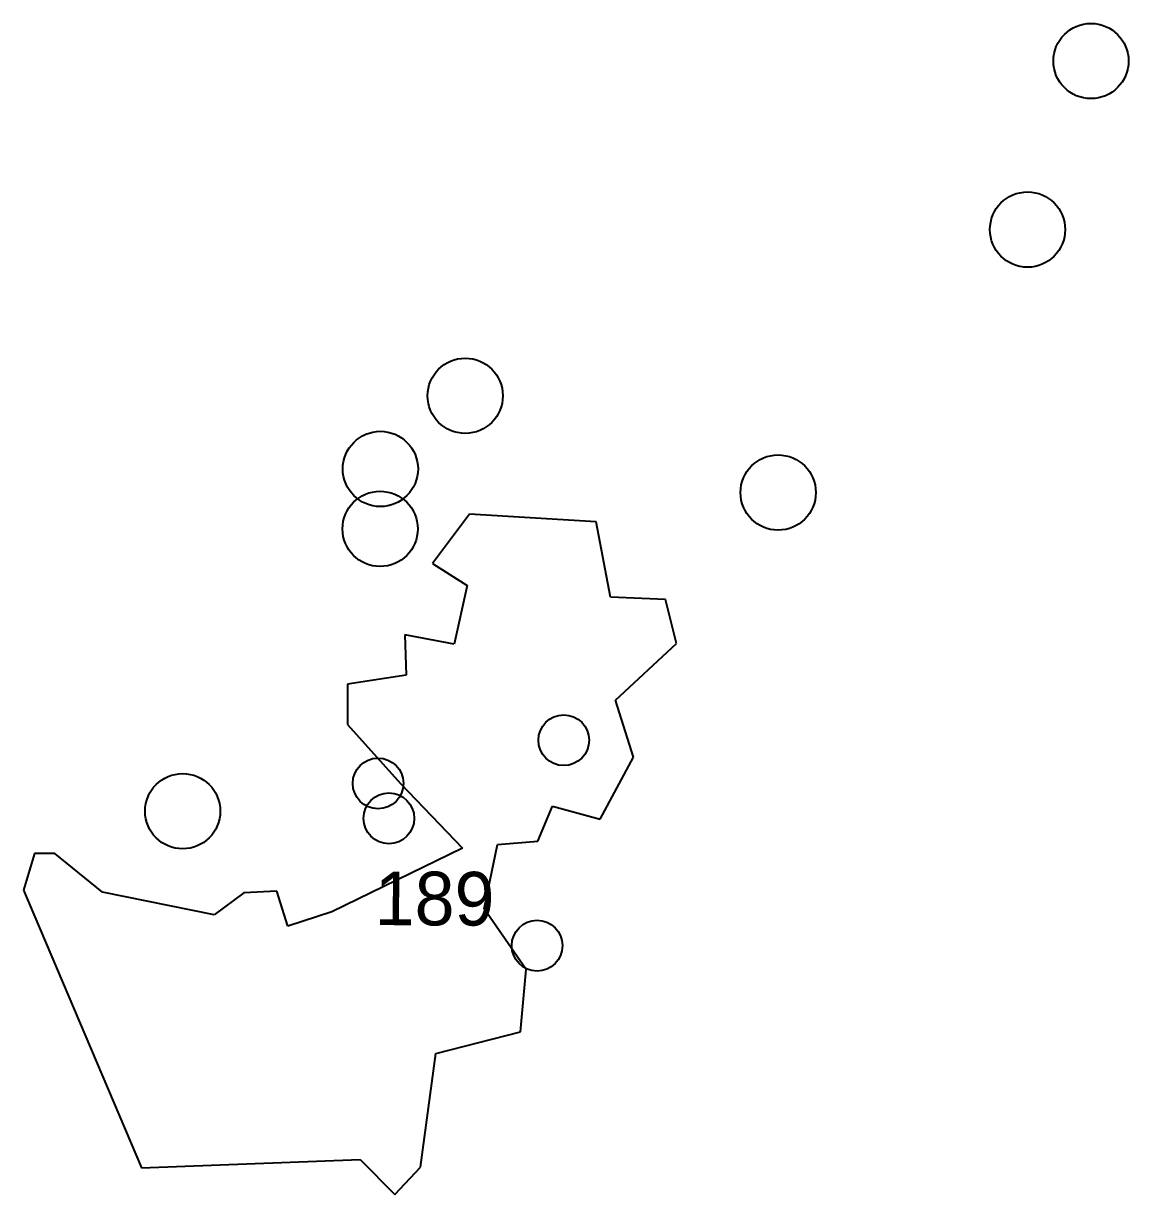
# Model space of a CAD drawing. Header units: metres. Extents: x 281411 to 286097, y 2026212 to 2030446.
# Drawn here: x 281410.5 to 281671.4, y 2026961.8 to 2027238.3 of the extents above; entities that cross this region are included whole.
import ezdxf
from ezdxf.enums import TextEntityAlignment as Align

# ---------------------------------------------------------------- set-up
doc = ezdxf.new("R2010")
doc.units = ezdxf.units.M
doc.layers.add('POLY_PARCEL', color=6, linetype='Continuous')
doc.layers.add('TEXT_PARCEL', color=7, linetype='Continuous')
doc.styles.add('TEXT_MAP', font='')
doc.styles.get('TEXT_MAP').set_extended_font_data('Kruti Dev 050')

msp = doc.modelspace()

# ---------------------------------------------------------------- linework, layer by layer
for centre, radius in [((281662.53, 2027229.38), 8.88), ((281647.55, 2027189.59), 8.88), ((281514.8, 2027150.35), 8.88), ((281494.78, 2027133.08), 8.88), ((281588.68, 2027127.51), 8.88), ((281494.72, 2027118.93), 8.88), ((281538.06, 2027069.03), 5.99), ((281494.23, 2027058.83), 5.99), ((281448.1, 2027052.27), 8.88), ((281496.79, 2027050.58), 5.99), ((281531.77, 2027020.53), 5.99)]:
    msp.add_circle(centre, radius)
at = {"layer": 'POLY_PARCEL'}
for p, q in [((281515.81, 2027122.42), (281507.09, 2027110.76)), ((281545.72, 2027120.56), (281515.81, 2027122.42)), ((281549.11, 2027102.78), (281545.72, 2027120.56)), ((281507.09, 2027110.76), (281515.3, 2027105.53)), ((281515.3, 2027105.53), (281512.21, 2027091.68)), ((281562.11, 2027102.28), (281549.11, 2027102.78)), ((281564.66, 2027091.87), (281562.11, 2027102.28)), ((281512.21, 2027091.68), (281500.51, 2027093.9)), ((281500.51, 2027093.9), (281500.9, 2027084.36)), ((281550.3, 2027078.51), (281564.66, 2027091.87)), ((281487.02, 2027082.26), (281486.98, 2027072.73)), ((281500.9, 2027084.36), (281487.02, 2027082.26)), ((281554.57, 2027065.06), (281550.3, 2027078.51)), ((281486.98, 2027072.73), (281499.49, 2027058.8)), ((281546.7, 2027050.36), (281554.57, 2027065.06)), ((281499.49, 2027058.8), (281514.16, 2027043.57)), ((281531.94, 2027045.23), (281535.44, 2027053.44)), ((281535.44, 2027053.44), (281546.7, 2027050.36)), ((281514.16, 2027043.57), (281483.31, 2027028.55)), ((281519.3, 2027029.25), (281522.4, 2027044.4)), ((281522.4, 2027044.4), (281531.94, 2027045.23)), ((281413.15, 2027042.3), (281410.51, 2027033.64)), ((281417.91, 2027042.28), (281413.15, 2027042.3)), ((281429.14, 2027033.13), (281417.91, 2027042.28)), ((281410.51, 2027033.64), (281438.39, 2026968.09)), ((281455.56, 2027027.81), (281429.14, 2027033.13)), ((281462.52, 2027032.97), (281455.56, 2027027.81)), ((281470.33, 2027033.37), (281462.52, 2027032.97)), ((281472.89, 2027025.13), (281470.33, 2027033.37)), ((281483.31, 2027028.55), (281472.89, 2027025.13)), ((281529.2, 2027014.91), (281519.3, 2027029.25)), ((281527.83, 2027000.18), (281529.2, 2027014.91)), ((281507.87, 2026995.07), (281527.83, 2027000.18)), ((281504.28, 2026968.23), (281507.87, 2026995.07)), ((281438.39, 2026968.09), (281489.98, 2026970.02)), ((281489.98, 2026970.02), (281498.18, 2026961.76)), ((281498.18, 2026961.76), (281504.28, 2026968.23))]:
    msp.add_line(p, q, dxfattribs=at)

# ---------------------------------------------------------------- texts
at = {"layer": 'TEXT_PARCEL', "style": 'TEXT_MAP'}
msp.add_text('189', height=12.66, rotation=359.7413, dxfattribs=at).set_placement((281507.55, 2027025.32), align=Align.CENTER)

doc.saveas('drawing.dxf')
